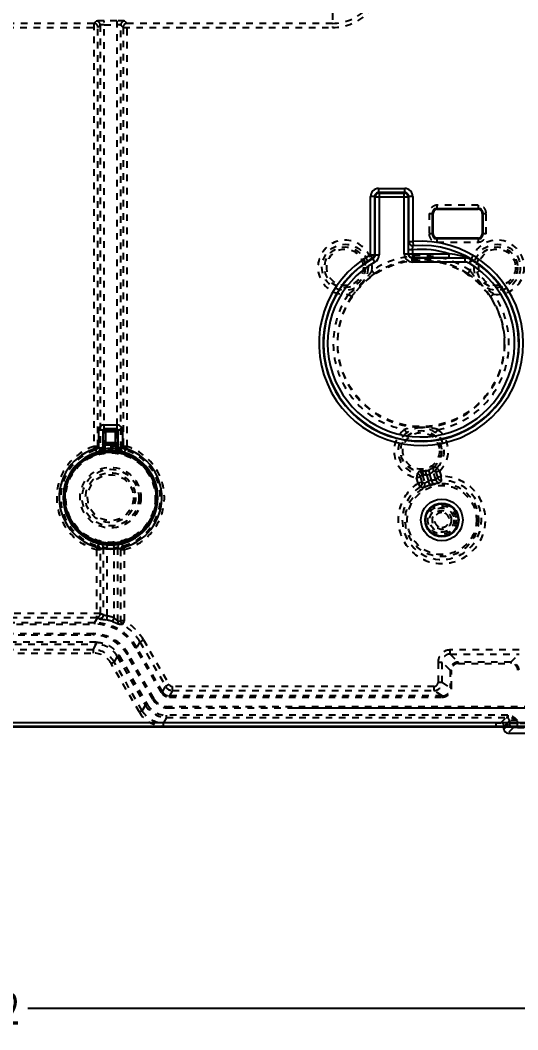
# Model space of a CAD drawing. Header units: millimetres. Extents: x -1265 to 1982, y -12197 to 1934.
# Drawn here: x 39.8 to 162.3, y -196.7 to 52 of the extents above; entities that cross this region are included whole.
import ezdxf

# ---------------------------------------------------------------- set-up
doc = ezdxf.new("R2010")
doc.units = ezdxf.units.MM
doc.header["$LTSCALE"] = 16.335
doc.header["$PDMODE"] = 3
doc.header["$PDSIZE"] = 0.3125
doc.linetypes.add('HIDDEN', pattern=[0.2, 0.1, -0.1])
doc.layers.get('0').update_dxf_attribs({"linetype": 'CONTINUOUS'})
doc.layers.get('Defpoints').update_dxf_attribs({"linetype": 'CONTINUOUS'})
doc.layers.add('DEFAULT_2', color=8, linetype='HIDDEN')
doc.styles.get("Standard").update_dxf_attribs({"font": 'txt', "width": 0.8})
doc.dimstyles.new('11', dxfattribs={"dimtxt": 8, "dimasz": 8, "dimexe": 0, "dimexo": 0, "dimgap": 0, "dimtad": 0, "dimdsep": 46, "dimtxsty": 'Standard', "dimcen": 0, "dimclrd": 4, "dimclre": 4, "dimclrt": 6, "dimazin": 0, "dimtp": 0.01, "dimtm": 0.01, "dimtfac": 1, "dimtofl": 0, "dimtmove": 0, "dimatfit": 3, "dimfxl": 0, "dimtolj": 1, "dimarcsym": 0})

# ---------------------------------------------------------------- blocks, each defined once
blk = doc.blocks.new('*D91')
at = {"color": 4, "lineweight": -2}
for p, q in [((177.51, 267.5), (321.14, 267.5)), ((321.14, 259.5), (321.14, 178.35)), ((321.14, -109.45), (321.14, 146.35)), ((107.13, -117.45), (321.14, -117.45))]:
    blk.add_line(p, q, dxfattribs=at)
at = {"color": 4}
for points in [[(319.8, 259.5), (322.47, 259.5), (321.14, 267.5)], [(319.8, -109.45), (322.47, -109.45), (321.14, -117.45)]]:
    blk.add_solid(points, dxfattribs=at)
at = {"layer": 'Defpoints', "color": 0}
for p in [(177.51, 267.5), (321.14, 267.5), (107.13, -117.45)]:
    blk.add_point(p, dxfattribs=at)
at = {"color": 6, "insert": (321.14, 162.35), "char_height": 8, "attachment_point": 5, "rotation": 90}
blk.add_mtext('\\A1;384.95', dxfattribs=at)
blk = doc.blocks.new('*D376')
at = {"color": 4, "lineweight": -2}
for p, q in [((302.18, 15.45), (302.18, -191.49)), ((-119.82, -87.6), (-119.82, -191.49)), ((-111.82, -191.49), (24.61, -191.49)), ((294.18, -191.49), (41.68, -191.49))]:
    blk.add_line(p, q, dxfattribs=at)
at = {"color": 4}
for points in [[(-111.82, -190.15), (-111.82, -192.82), (-119.82, -191.49)], [(294.18, -190.15), (294.18, -192.82), (302.18, -191.49)]]:
    blk.add_solid(points, dxfattribs=at)
at = {"layer": 'Defpoints', "color": 0}
for p in [(302.18, 15.45), (-119.82, -87.6), (-119.82, -191.49)]:
    blk.add_point(p, dxfattribs=at)
at = {"color": 6, "insert": (33.14, -191.49), "char_height": 8, "attachment_point": 5}
blk.add_mtext('\\A1;422', dxfattribs=at)

msp = doc.modelspace()

# ---------------------------------------------------------------- linework, layer by layer
at = {"color": 7, "linetype": 'Continuous'}
for p, q in [((128.068, 10.528), (134.486, 10.528)), ((128.068, 10.528), (128.068, 9.529)), ((134.486, 9.529), (134.486, 10.528)), ((127.069, 8.529), (126.069, 8.529)), ((126.069, -5.773), (126.069, 8.529)), ((127.069, 8.529), (127.183, 8.415)), ((127.069, 8.529), (127.069, -5.773)), ((135.371, 8.415), (127.183, 8.415)), ((127.183, -5.839), (127.183, 8.415)), ((134.486, 9.529), (128.068, 9.529)), ((128.068, 9.529), (128.182, 9.414)), ((128.182, 9.414), (134.372, 9.414)), ((128.182, 9.414), (128.182, -5.839)), ((134.486, 9.529), (134.372, 9.414)), ((134.372, -5.586), (134.372, 9.414)), ((135.486, 8.529), (135.371, 8.415)), ((135.371, 8.415), (135.371, -5.586)), ((136.485, 8.529), (135.486, 8.529)), ((135.486, -2.555), (135.486, 8.529)), ((136.485, 8.529), (136.485, -2.555)), ((142.317, 5.58), (152.737, 5.58)), ((142.49, 5.406), (142.317, 5.58)), ((142.49, 5.406), (152.564, 5.406)), ((152.737, 5.58), (152.564, 5.406)), ((141.318, 4.58), (141.491, 4.407)), ((141.318, -0.84), (141.318, 4.58)), ((141.491, -0.666), (141.491, 4.407)), ((153.563, 4.407), (153.737, 4.58)), ((153.563, 4.407), (153.563, -0.666)), ((153.737, 4.58), (153.737, -0.84)), ((141.491, -0.666), (141.318, -0.84)), ((142.317, -1.839), (142.49, -1.666)), ((152.737, -1.839), (142.317, -1.839)), ((152.564, -1.666), (142.49, -1.666)), ((152.564, -1.666), (152.737, -1.839)), ((153.737, -0.84), (153.563, -0.666)), ((136.408, -4.577), (135.409, -4.577)), ((135.409, -5.549), (135.409, -4.577)), ((135.486, -2.555), (135.476, -2.565)), ((135.486, -2.555), (136.485, -2.555)), ((136.408, -4.577), (136.408, -6.548)), ((136.485, -2.555), (136.566, -3.551)), ((136.566, -3.551), (136.557, -3.561)), ((126.069, -5.773), (127.069, -5.773)), ((126.564, -6.641), (126.069, -5.773)), ((126.676, -6.709), (126.564, -6.641)), ((127.169, -7.579), (126.676, -6.709)), ((127.183, -5.839), (127.069, -5.773)), ((127.183, -5.839), (128.182, -5.839)), ((134.372, -5.586), (135.371, -5.586)), ((135.409, -5.549), (135.371, -5.586)), ((135.409, -5.549), (145.479, -5.549)), ((136.408, -6.548), (136.371, -6.586)), ((136.371, -6.586), (149.357, -6.586)), ((136.371, -6.586), (136.371, -7.585)), ((145.479, -6.548), (136.408, -6.548)), ((145.479, -6.548), (145.479, -5.549)), ((149.357, -7.585), (149.357, -6.586)), ((150.899, -7.013), (150.385, -7.87)), ((150.899, -7.013), (150.925, -6.906)), ((149.357, -7.585), (136.371, -7.585)), ((60.115, -49.017), (59.115, -49.017)), ((59.115, -53.312), (59.115, -49.017)), ((60.115, -49.017), (60.311, -49.213)), ((60.115, -49.017), (60.115, -53.714)), ((60.311, -52.246), (60.311, -49.213)), ((60.415, -47.717), (63.64, -47.717)), ((60.415, -47.717), (60.415, -48.717)), ((63.64, -48.717), (60.415, -48.717)), ((60.611, -48.913), (60.415, -48.717)), ((60.611, -48.913), (63.444, -48.913)), ((60.811, -49.413), (60.611, -48.913)), ((63.244, -49.413), (60.811, -49.413)), ((60.811, -49.413), (60.811, -52.046)), ((63.244, -49.413), (63.744, -49.213)), ((63.244, -52.046), (63.244, -49.413)), ((63.64, -48.717), (63.444, -48.913)), ((63.64, -48.717), (63.64, -47.717)), ((63.744, -49.213), (63.94, -49.017)), ((63.744, -49.213), (63.744, -52.246)), ((63.936, -53.721), (63.94, -49.017)), ((64.94, -49.017), (63.94, -49.017)), ((64.94, -49.017), (64.94, -53.312)), ((60.811, -52.046), (60.311, -52.246)), ((60.811, -52.046), (63.244, -52.046)), ((63.244, -52.046), (63.444, -52.546)), ((59.718, -54.211), (59.714, -54.203)), ((60.119, -53.721), (60.115, -53.714)), ((60.311, -52.246), (60.119, -52.438)), ((60.426, -52.73), (60.611, -52.546)), ((63.444, -52.546), (60.611, -52.546)), ((63.436, -52.73), (60.619, -52.73)), ((60.619, -52.73), (60.619, -53.596)), ((60.619, -53.596), (60.677, -54.093)), ((63.378, -54.093), (63.436, -53.596)), ((63.436, -53.596), (63.436, -52.73)), ((63.444, -52.546), (63.628, -52.73)), ((63.936, -52.438), (63.744, -52.246)), ((63.94, -53.714), (63.936, -53.721)), ((64.34, -54.203), (64.337, -54.211)), ((-112.193, -120.998), (255.352, -120.998)), ((-112.325, -122.13), (255.407, -122.13)), ((255.38, -121.998), (-112.194, -121.998)), ((158.927, -122.63), (158.927, -122.13)), ((159.927, -123.63), (215.927, -123.63))]:
    msp.add_line(p, q, dxfattribs=at)
for centre, radius in [((62.027, -65.63), 11.51), ((62.027, -65.63), 11.21), ((143.642, -71.13), 5.14), ((143.642, -71.13), 4.141), ((143.642, -71.13), 4)]:
    msp.add_circle(centre, radius, dxfattribs=at)
for centre, radius, start, end in [((128.068, 8.53), 1.998, 89.98462, 180.01538), ((134.486, 8.53), 1.998, 359.98463, 90.01537), ((128.066, 8.531), 0.997, 89.88699, 180.11301), ((128.184, 8.414), 1.001, 90.06646, 179.93354), ((134.371, 8.414), 1.001, 0.06677, 89.93323), ((134.488, 8.531), 0.997, 359.88699, 90.11301), ((142.317, 4.581), 0.999, 89.97171, 180.02828), ((152.565, 4.437), 0.97, 82.84038, 90.04278), ((152.738, 4.581), 0.999, 359.97172, 90.02828), ((142.461, 4.408), 0.97, 172.84043, 180.04278), ((138.527, -27.63), 25.158, 119.68198, 94.65626), ((142.317, -0.84), 0.999, 179.97171, 270.02828), ((142.49, -0.696), 0.97, 262.84043, 270.04278), ((152.738, -0.84), 0.999, 269.97172, 0.02828), ((152.593, -0.667), 0.97, 352.84038, 0.04278), ((138.527, -27.63), 24.149, 119.68198, 94.67954), ((136.475, -2.563), 0.999, 180.10194, 274.56428), ((138.527, -27.63), 23.15, 72.52314, 95.25212), ((138.527, -27.63), 24.044, 119.5303, 59.03204), ((126.068, -5.772), 1, 299.71736, 359.68605), ((126.184, -5.84), 1.998, 299.51982, 0.01095), ((136.37, -5.587), 1.998, 179.98149, 270.01852), ((136.369, -5.588), 0.997, 179.88699, 270.11301), ((136.409, -5.548), 1.001, 180.06646, 269.93354), ((147.915, -11.83), 5.756, 74.6066, 78.63397), ((149.356, -9.585), 2.999, 59.03733, 89.99485), ((149.445, -9.626), 3.102, 83.02605, 91.32901), ((147.869, -12.003), 5.935, 73.28283, 74.62571), ((138.527, -27.63), 23.045, 119.5303, 59.03203), ((149.357, -9.584), 1.999, 59.03166, 90.0004), ((60.415, -49.017), 1.3, 89.99609, 180.00391), ((60.611, -49.213), 0.3, 90.02116, 179.97893), ((63.444, -49.213), 0.3, 0.02116, 89.97893), ((63.64, -49.017), 1.3, 359.9961, 90.00391), ((62.027, -65.63), 12.658, 103.30213, 76.69787), ((62.027, -65.63), 11.658, 101.43936, 78.56053), ((33.219, -71.351), 31.559, 32.91155, 34.86164), ((59.618, -53.721), 0.5, 281.44814, 359.94774), ((60.611, -52.246), 0.3, 180.02116, 269.97893), ((62.027, -65.63), 12.116, 83.32323, 96.67677), ((62.027, -65.63), 11.616, 83.32323, 96.67677), ((63.444, -52.246), 0.3, 270.02116, 359.97893), ((64.436, -53.721), 0.5, 180.04652, 258.55188)]:
    msp.add_arc(centre, radius, start, end, dxfattribs=at)
for centre, major_axis, ratio, start_param, end_param in [((60.619, -52.738), (0.5, 0), 0.0174551, 1.5707963, 1.9650593), ((63.436, -52.738), (0.5, 0), 0.0174551, 1.1765334, 1.5707963), ((159.927, -122.63), (0.707, 0.707), 0.9996955, -3.9268491, -2.3563362)]:
    msp.add_ellipse(centre, major_axis=major_axis, ratio=ratio, start_param=start_param, end_param=end_param, dxfattribs=at)
for points, knots in [([(142.49, 5.406), (142.318, 5.407), (141.967, 5.313), (141.711, 5.056), (141.625, 4.907)], [0, 0, 0, 0, 0.5008666, 1, 1, 1, 1]), ([(153.563, 4.407), (153.564, 4.58), (153.47, 4.93), (153.213, 5.187), (153.064, 5.272)], [0, 0, 0, 0, 0.5008666, 1, 1, 1, 1]), ([(141.491, -0.666), (141.491, -0.839), (141.584, -1.19), (141.841, -1.446), (141.99, -1.531)], [0, 0, 0, 0, 0.5008666, 1, 1, 1, 1]), ([(152.564, -1.666), (152.737, -1.666), (153.087, -1.573), (153.343, -1.316), (153.429, -1.167)], [0, 0, 0, 0, 0.5008666, 1, 1, 1, 1]), ([(135.653, -3.131), (135.734, -3.248), (135.944, -3.446), (136.216, -3.539), (136.351, -3.556)], [0, 0, 0, 0, 0.5104545, 1, 1, 1, 1]), ([(136.408, -4.577), (136.42, -4.451), (136.438, -4.267), (136.465, -4.033), (136.485, -3.882), (136.505, -3.758), (136.522, -3.661), (136.539, -3.601), (136.548, -3.566), (136.557, -3.561)], [0, 0, 0, 0, 0.3697484, 0.5383582, 0.6875588, 0.8115119, 0.9066648, 0.9701629, 1, 1, 1, 1]), ([(127.183, -5.839), (127.183, -6.013), (127.084, -6.364), (126.827, -6.624), (126.676, -6.709)], [0, 0, 0, 0, 0.4999998, 1, 1, 1, 1]), ([(149.049, -6.187), (148.77, -6.131), (147.584, -5.896), (146.393, -5.686), (145.479, -5.549)], [0, 0, 0, 0, 0.2358343, 1, 1, 1, 1]), ([(149.373, -6.526), (149.306, -6.521), (149.161, -6.417), (149.084, -6.274), (149.049, -6.187)], [0, 0, 0, 0, 0.415963, 1, 1, 1, 1]), ([(149.576, -6.319), (149.695, -6.354), (150.16, -6.51), (150.607, -6.721), (150.925, -6.906)], [0, 0, 0, 0, 0.2512456, 1, 1, 1, 1]), ([(149.822, -6.548), (149.802, -6.543), (149.715, -6.512), (149.649, -6.439), (149.61, -6.379)], [0, 0, 0, 0, 0.2236514, 1, 1, 1, 1]), ([(149.822, -6.548), (149.92, -6.56), (150.303, -6.625), (150.673, -6.765), (150.925, -6.906)], [0, 0, 0, 0, 0.2557438, 1, 1, 1, 1]), ([(60.115, -49.017), (60.115, -48.941), (60.185, -48.787), (60.339, -48.717), (60.415, -48.717)], [0, 0, 0, 0, 0.5000018, 1, 1, 1, 1]), ([(60.811, -49.413), (60.697, -49.364), (60.544, -49.306), (60.377, -49.241), (60.325, -49.218), (60.311, -49.213)], [0, 0, 0, 0, 0.6880124, 0.9134133, 1, 1, 1, 1]), ([(63.244, -49.413), (63.293, -49.3), (63.351, -49.146), (63.416, -48.979), (63.439, -48.928), (63.444, -48.913)], [0, 0, 0, 0, 0.6880124, 0.9134133, 1, 1, 1, 1]), ([(63.64, -48.717), (63.716, -48.717), (63.87, -48.787), (63.94, -48.941), (63.94, -49.017)], [0, 0, 0, 0, 0.5000018, 1, 1, 1, 1]), ([(60.811, -52.046), (60.762, -52.16), (60.703, -52.313), (60.638, -52.48), (60.615, -52.531), (60.611, -52.546)], [0, 0, 0, 0, 0.6880124, 0.9134133, 1, 1, 1, 1]), ([(63.244, -52.046), (63.357, -52.095), (63.511, -52.153), (63.678, -52.219), (63.729, -52.242), (63.744, -52.246)], [0, 0, 0, 0, 0.6880124, 0.9134133, 1, 1, 1, 1]), ([(60.115, -53.715), (60.107, -53.71), (60.077, -53.7), (60.017, -53.673), (59.92, -53.635), (59.739, -53.56), (59.467, -53.451), (59.237, -53.36), (59.115, -53.312)], [0, 0, 0, 0, 0.0248345, 0.0871942, 0.1851476, 0.3129665, 0.6333738, 1, 1, 1, 1]), ([(60.677, -54.093), (60.554, -54.107), (60.376, -54.13), (60.15, -54.161), (60.008, -54.181), (59.891, -54.197), (59.805, -54.208), (59.75, -54.214), (59.727, -54.213), (59.718, -54.213), (59.717, -54.211)], [0, 0, 0, 0, 0.383562, 0.5564977, 0.7066097, 0.8293986, 0.9207275, 0.9779803, 0.9933494, 1, 1, 1, 1]), ([(60.426, -52.73), (60.342, -52.731), (60.181, -52.662), (60.12, -52.506), (60.119, -52.438)], [0, 0, 0, 0, 0.5553371, 1, 1, 1, 1]), ([(60.619, -53.596), (60.555, -53.611), (60.438, -53.641), (60.3, -53.68), (60.212, -53.705), (60.163, -53.717), (60.139, -53.722), (60.12, -53.725), (60.119, -53.721)], [0, 0, 0, 0, 0.3794034, 0.7031928, 0.8270918, 0.9196275, 0.9777447, 1, 1, 1, 1]), ([(64.337, -54.211), (64.336, -54.213), (64.327, -54.213), (64.304, -54.214), (64.249, -54.208), (64.164, -54.197), (64.047, -54.181), (63.904, -54.161), (63.679, -54.13), (63.501, -54.107), (63.378, -54.093)], [0, 0, 0, 0, 0.0066464, 0.0220047, 0.0792356, 0.1705741, 0.2933945, 0.4435279, 0.6164573, 1, 1, 1, 1]), ([(63.936, -53.721), (63.935, -53.725), (63.915, -53.722), (63.891, -53.717), (63.842, -53.705), (63.754, -53.68), (63.616, -53.641), (63.499, -53.611), (63.436, -53.596)], [0, 0, 0, 0, 0.0222553, 0.0803725, 0.1729082, 0.2968072, 0.6205966, 1, 1, 1, 1]), ([(63.936, -52.438), (63.934, -52.506), (63.874, -52.662), (63.713, -52.731), (63.628, -52.73)], [0, 0, 0, 0, 0.4447512, 1, 1, 1, 1]), ([(63.94, -53.715), (63.947, -53.71), (63.977, -53.7), (64.038, -53.673), (64.134, -53.635), (64.316, -53.56), (64.588, -53.451), (64.817, -53.36), (64.94, -53.312)], [0, 0, 0, 0, 0.0248335, 0.0871927, 0.1851468, 0.3129665, 0.6333752, 1, 1, 1, 1]), ([(64.341, -54.203), (64.359, -54.175), (64.553, -53.874), (64.754, -53.578), (64.94, -53.312)], [0, 0, 0, 0, 0.094367, 1, 1, 1, 1])]:
    msp.add_open_spline(points, degree=3, knots=knots, dxfattribs=at)
for points in [[(153.064, 5.272), (152.949, 5.338), (152.818, 5.382), (152.686, 5.399)], [(141.625, 4.907), (141.559, 4.792), (141.515, 4.661), (141.499, 4.529)], [(141.99, -1.531), (142.106, -1.598), (142.237, -1.642), (142.369, -1.658)], [(153.429, -1.167), (153.495, -1.051), (153.539, -0.92), (153.556, -0.788)], [(149.61, -6.379), (149.598, -6.36), (149.587, -6.34), (149.576, -6.319)]]:
    msp.add_open_spline(points, degree=3, dxfattribs=at)
at = {"layer": 'DEFAULT_2', "color": 8, "linetype": 'HIDDEN'}
for p, q in [((116.677, 53.686), (116.677, 50.208)), ((57.933, 51.207), (26.741, 51.207)), ((26.741, 50.208), (58.932, 50.208)), ((57.933, 51.207), (58.494, 51.768)), ((57.933, 51.207), (57.933, -53.016)), ((59.493, 50.769), (58.932, 50.208)), ((58.932, -53.016), (58.932, 50.208)), ((59.493, 50.769), (59.493, -53.43)), ((63.562, 51.836), (60.492, 51.836)), ((60.493, -53.09), (60.493, 51.836)), ((60.493, 50.836), (63.561, 50.836)), ((63.561, 51.836), (63.561, -53.09)), ((64.561, -53.43), (64.561, 50.769)), ((65.122, 50.208), (64.561, 50.769)), ((65.122, 50.208), (65.122, -53.016)), ((65.122, 50.208), (116.677, 50.208)), ((65.56, 51.768), (66.121, 51.207)), ((66.121, -53.016), (66.121, 51.207)), ((116.677, 51.207), (66.121, 51.207)), ((142.49, 5.406), (142.49, 6.406)), ((152.564, 6.406), (142.491, 6.406)), ((152.564, 6.406), (152.564, 5.406)), ((140.492, 4.407), (141.491, 4.407)), ((140.492, 4.407), (140.492, -0.666)), ((153.563, 4.407), (154.563, 4.407)), ((154.563, -0.666), (154.563, 4.407)), ((141.491, -0.666), (140.492, -0.666)), ((142.49, -2.665), (142.49, -1.666)), ((152.564, -1.666), (152.564, -2.665)), ((154.563, -0.666), (153.563, -0.666)), ((142.491, -2.665), (152.564, -2.665)), ((149.06, -6.53), (149.373, -6.526)), ((149.357, -6.586), (149.373, -6.526)), ((126.98, -10.529), (126.421, -9.701)), ((150.633, -9.701), (150.074, -10.529)), ((120.598, -15.524), (121.427, -16.083)), ((155.628, -16.083), (156.456, -15.524)), ((134.41, -48.868), (135.026, -49.655)), ((138.527, -48.403), (138.527, -48.334)), ((142.029, -49.655), (142.645, -48.868)), ((58.932, -53.016), (57.933, -53.016)), ((57.933, -53.016), (58.241, -53.966)), ((58.932, -53.016), (59.493, -53.43)), ((60.614, -54.082), (60.493, -53.09)), ((63.561, -53.09), (63.44, -54.082)), ((64.561, -53.43), (65.122, -53.016)), ((66.121, -53.016), (65.122, -53.016)), ((65.813, -53.966), (65.282, -54.39)), ((65.813, -53.966), (66.121, -53.016)), ((139.867, -60.051), (139.646, -59.076)), ((140.323, -58.872), (140.677, -59.807)), ((142.135, -59.297), (141.514, -59.12)), ((142.149, -61.231), (141.514, -59.12)), ((142.135, -59.297), (143.092, -59.009)), ((142.135, -59.297), (142.55, -60.674)), ((143.092, -59.009), (142.409, -58.279)), ((143.092, -59.009), (143.506, -60.386)), ((137.579, -59.732), (137.412, -60.718)), ((137.412, -60.718), (138.369, -60.43)), ((137.827, -62.095), (137.412, -60.718)), ((138.784, -61.807), (137.827, -62.095)), ((138.368, -62.935), (137.827, -62.095)), ((138.79, -59.94), (138.369, -60.43)), ((138.784, -61.807), (138.369, -60.43)), ((138.784, -61.807), (139.425, -62.051)), ((138.79, -59.94), (139.425, -62.051)), ((139.867, -60.051), (140.32, -61.557)), ((140.647, -62.501), (140.32, -61.557)), ((141.13, -61.313), (140.677, -59.807)), ((141.13, -61.313), (141.378, -62.281)), ((142.149, -61.231), (142.55, -60.674)), ((143.507, -60.386), (142.55, -60.674)), ((143.506, -60.386), (143.626, -60.386)), ((143.519, -61.385), (143.507, -60.386)), ((58.823, -77.466), (58.561, -78.431)), ((58.561, -78.431), (59.561, -78.431)), ((58.561, -78.431), (58.561, -95.147)), ((60.237, -77.902), (59.561, -78.431)), ((59.561, -94.147), (59.561, -78.431)), ((60.237, -77.902), (60.237, -94.498)), ((61.237, -78.123), (61.3, -77.125)), ((61.237, -94.78), (61.237, -78.123)), ((62.755, -77.125), (62.818, -78.123)), ((62.818, -78.123), (62.818, -95.207)), ((64.493, -78.431), (63.817, -77.902)), ((63.817, -96.034), (63.817, -77.902)), ((64.493, -78.431), (65.493, -78.431)), ((64.493, -78.431), (64.493, -95.967)), ((65.493, -78.431), (65.232, -77.466)), ((65.493, -95.967), (65.493, -78.431)), ((59.561, -94.147), (21.097, -94.147)), ((59.561, -94.147), (59.792, -94.262)), ((59.792, -94.262), (60.237, -94.498)), ((58.088, -96.483), (19.267, -96.483)), ((19.267, -96.783), (58.088, -96.783)), ((21.097, -95.147), (58.561, -95.147)), ((58.088, -96.483), (58.792, -95.262)), ((58.088, -96.483), (58.088, -96.783)), ((58.792, -95.262), (58.561, -95.147)), ((61.237, -94.78), (61.037, -95.76)), ((62.818, -95.207), (62.497, -96.154)), ((63.817, -96.034), (64.493, -95.967)), ((65.493, -95.967), (64.493, -95.967)), ((64.983, -96.827), (65.493, -95.967)), ((57.705, -99.146), (19.65, -99.146)), ((19.65, -99.445), (57.705, -99.445)), ((57.705, -99.146), (57.714, -99.13)), ((57.705, -99.146), (57.705, -99.445)), ((58.505, -101.259), (18.85, -101.259)), ((18.85, -101.759), (58.505, -101.759)), ((57.722, -103.116), (58.505, -101.759)), ((58.505, -101.259), (58.505, -101.759)), ((69.25, -101.146), (68.478, -102.482)), ((69.25, -101.146), (70.116, -100.646)), ((69.25, -101.146), (75.601, -112.147)), ((70.116, -100.646), (76.467, -111.647)), ((57.722, -103.116), (19.633, -103.116)), ((19.633, -103.916), (57.721, -103.916)), ((57.722, -103.116), (57.722, -103.916)), ((66.104, -104.295), (66.364, -104.145)), ((72.455, -115.296), (66.104, -104.295)), ((66.364, -104.145), (66.373, -104.129)), ((72.715, -115.146), (66.364, -104.145)), ((68.219, -102.632), (68.478, -102.482)), ((74.57, -113.633), (68.219, -102.632)), ((74.83, -113.483), (68.478, -102.482)), ((162.652, -103.156), (145.702, -103.156)), ((145.702, -104.155), (145.702, -103.156)), ((145.702, -104.155), (162.652, -104.155)), ((145.702, -104.155), (147.706, -106.159)), ((160.648, -106.159), (162.652, -104.155)), ((62.224, -106.515), (62.917, -106.116)), ((69.153, -118.516), (62.224, -106.515)), ((63.7, -104.759), (62.917, -106.116)), ((69.846, -118.116), (62.917, -106.116)), ((63.7, -104.759), (64.133, -104.509)), ((63.7, -104.759), (70.629, -116.76)), ((64.133, -104.509), (71.062, -116.51)), ((142.703, -106.155), (143.703, -106.155)), ((142.703, -106.155), (142.703, -111.147)), ((145.707, -108.159), (143.703, -106.155)), ((143.703, -111.147), (143.703, -106.155)), ((160.648, -106.159), (147.706, -106.159)), ((147.706, -106.459), (147.706, -106.159)), ((147.706, -106.459), (160.648, -106.459)), ((160.648, -106.159), (160.648, -106.459)), ((145.707, -108.159), (146.007, -108.159)), ((145.707, -108.159), (145.707, -112.483)), ((146.007, -112.483), (146.007, -108.159)), ((76.467, -111.647), (75.601, -112.147)), ((143.703, -111.147), (142.703, -111.147)), ((143.703, -111.147), (145.707, -112.483)), ((74.83, -113.483), (74.57, -113.633)), ((74.83, -113.483), (75.601, -112.147)), ((77.333, -113.147), (76.562, -114.483)), ((141.703, -112.147), (77.333, -112.147)), ((77.333, -113.147), (77.333, -112.147)), ((77.333, -113.147), (141.703, -113.147)), ((141.703, -112.147), (141.703, -113.147)), ((143.707, -114.483), (141.703, -113.147)), ((146.007, -112.483), (145.707, -112.483)), ((69.846, -118.116), (70.629, -116.76)), ((71.062, -116.51), (70.629, -116.76)), ((72.715, -115.146), (72.455, -115.296)), ((72.724, -115.13), (72.715, -115.146)), ((143.707, -114.483), (76.562, -114.483)), ((76.562, -114.783), (76.562, -114.483)), ((76.562, -114.783), (143.707, -114.783)), ((143.707, -114.483), (143.707, -114.783)), ((69.846, -118.116), (69.153, -118.516)), ((159.922, -119.259), (75.824, -119.259)), ((75.824, -119.759), (75.824, -119.259)), ((76.179, -117.445), (76.179, -117.146)), ((76.179, -117.445), (253.756, -117.445)), ((253.753, -117.146), (76.183, -117.146)), ((159.922, -119.259), (159.922, -119.759)), ((75.824, -119.759), (75.041, -121.116)), ((156.962, -121.116), (75.041, -121.116)), ((75.041, -121.916), (75.041, -121.116)), ((75.824, -119.759), (159.922, -119.759)), ((156.962, -121.116), (156.962, -122.13)), ((158.162, -121.095), (159.472, -119.785)), ((158.927, -122.63), (160.272, -121.285)), ((160.272, -120.585), (158.961, -121.895)), ((160.272, -120.585), (160.272, -121.285)), ((162.272, -122.268), (162.272, -120.537)), ((213.583, -121.268), (162.272, -121.268)), ((75.041, -121.916), (156.962, -121.916)), ((158.927, -122.13), (158.961, -122.078)), ((158.961, -122.078), (158.961, -121.895)), ((161.272, -122.285), (159.927, -123.63)), ((162.272, -122.268), (213.583, -122.268))]:
    msp.add_line(p, q, dxfattribs=at)
for centre, radius in [((119.789, -8.891), 5.682), ((119.789, -8.891), 5.017), ((119.789, -8.891), 4.517), ((157.265, -8.891), 5.682), ((157.265, -8.891), 5.017), ((157.265, -8.891), 4.517), ((138.527, -27.63), 20.5), ((138.527, -54.13), 5.017), ((138.527, -54.13), 4.517), ((62.027, -65.63), 11.017), ((62.027, -65.63), 7.483), ((62.027, -65.63), 6.983), ((62.027, -65.63), 6.151), ((62.027, -65.63), 5.651), ((143.642, -71.13), 9.017), ((143.642, -71.13), 8.517), ((143.642, -71.13), 3.483), ((143.642, -71.13), 2.983), ((143.642, -71.13), 2.325)]:
    msp.add_circle(centre, radius, dxfattribs=at)
for centre, radius, start, end in [((116.677, 62.72), 12.513, 270, 360), ((116.677, 62.72), 11.513, 270, 360), ((57.932, 50.207), 1.001, 0.06646, 89.93354), ((58.493, 50.767), 1.001, 0.08419, 89.91582), ((65.562, 50.767), 1.001, 90.08418, 179.91581), ((66.123, 50.207), 1.001, 90.06677, 179.93323), ((142.49, 4.407), 1.998, 89.98462, 180.01538), ((152.564, 4.407), 1.998, 359.98462, 90.01538), ((119.789, -8.891), 6.682, 353.04187, 276.95813), ((142.49, -0.667), 1.998, 179.98462, 270.01538), ((157.265, -8.891), 6.682, 263.04187, 186.95813), ((152.564, -0.667), 1.998, 269.98462, 0.01538), ((138.527, -27.63), 21.633, 55.97194, 124.02806), ((138.527, -27.63), 20.634, 55.97194, 124.02806), ((146.853, 156.061), 162.606, 270.49663, 270.77778), ((138.527, -27.63), 21.633, 145.97194, 259.02806), ((138.527, -27.63), 20.634, 145.97194, 34.02806), ((138.527, -27.63), 21.633, 280.97194, 34.02806), ((138.527, -54.13), 6.682, 128.04187, 260.39489), ((138.527, -54.13), 5.682, 128.04187, 260.39489), ((138.527, -54.13), 5.682, 313.09593, 51.95813), ((138.527, -54.13), 6.682, 313.09593, 51.95813), ((62.027, -65.63), 13.262, 107.98236, 254.85118), ((62.027, -65.63), 12.262, 107.98236, 254.85118), ((57.932, -53.014), 1.001, 288.01259, 359.90837), ((-78.485, -225.198), 219.123, 51.21558, 51.39316), ((58.493, -53.429), 1.001, 286.16934, 359.94084), ((62.027, -65.63), 12.633, 83.02423, 96.97577), ((62.027, -65.63), 11.634, 96.67677, 96.97577), ((62.027, -65.63), 11.634, 83.02423, 83.32323), ((65.562, -53.429), 1.001, 180.059, 253.78936), ((66.122, -53.014), 1.001, 180.09096, 251.98729), ((62.027, -65.63), 12.262, 285.14882, 72.01764), ((62.027, -65.63), 13.262, 285.14882, 72.01764), ((370.606, -231.185), 289.306, 143.53339, 143.65583), ((137.832, -60.229), 1.001, 16.79594, 83.45407), ((138.527, -54.13), 5.071, 282.74783, 290.74299), ((142.473, -58.833), 1.001, 130.03674, 196.69489), ((42.861, -329.366), 288.787, 69.83574, 69.9584), ((143.094, -59.01), 1.001, 133.10329, 196.63666), ((143.642, -71.13), 10.744, 122.76829, 90.08342), ((143.642, -71.13), 9.745, 122.76829, 90.72253), ((137.412, -60.72), 1.001, 16.85226, 80.3868), ((137.825, -62.094), 1.001, 302.79857, 16.64085), ((138.466, -62.338), 1.001, 300.49094, 16.68303), ((138.527, -54.13), 6.07, 282.74783, 290.74299), ((143.642, -71.13), 10.133, 104.35187, 109.13895), ((143.107, -60.942), 1.001, 196.80761, 272.94819), ((143.507, -60.384), 1.001, 196.84899, 270.69208), ((65.976, -229.211), 181.351, 66.26397, 66.47316), ((143.642, -71.13), 9.134, 104.35187, 109.13895), ((-95.735, 106.17), 240.021, 310.08541, 310.28473), ((59.236, -77.903), 1.001, 0.06348, 77.13193), ((64.818, -77.903), 1.001, 102.80944, 179.93632), ((133.353, 3.675), 105.945, 229.53473, 229.98594), ((58.56, -78.433), 1.001, 0.12082, 74.88243), ((62.027, -65.63), 12.518, 266.37944, 273.62056), ((65.494, -78.433), 1.001, 105.11715, 179.87737), ((58.561, -94.147), 1, 270.03746, 359.98873), ((58.088, -108.481), 11.998, 29.99951, 90.00049), ((58.088, -108.48), 11.698, 29.99908, 90.00092), ((47.365, -115.29), 23.058, 59.13778, 60.2929), ((58.641, -107.528), 12.01, 71.27634, 78.49306), ((58.651, -107.512), 12.991, 71.29335, 78.52063), ((64.817, -96.033), 1, 180.00323, 241.7055), ((67.917, -120.762), 24.114, 96.98975, 98.52306), ((65.494, -95.966), 1.001, 180.08551, 239.40014), ((58.812, -107.191), 12.062, 30.0781, 59.23106), ((58.859, -107.145), 12.998, 29.99876, 59.31115), ((57.705, -109.144), 9.998, 29.99957, 90.00043), ((57.705, -109.144), 9.698, 29.99908, 90.00092), ((58.505, -107.758), 5.999, 29.99825, 90.00175), ((57.722, -109.115), 5.199, 29.9991, 90.0009), ((57.721, -109.115), 5.999, 30.00077, 89.99923), ((145.702, -106.154), 2.999, 89.98948, 180.01052), ((145.701, -106.153), 1.998, 89.96413, 180.03587), ((147.706, -108.159), 1.999, 90.00036, 179.99964), ((147.706, -108.158), 1.699, 89.98821, 180.01179), ((160.648, -108.159), 1.999, 0.00039, 89.99961), ((160.648, -108.158), 1.699, 359.98821, 90.01179), ((141.703, -111.147), 2, 270.01308, 359.98692), ((141.703, -111.147), 1, 269.98912, 359.99997), ((76.561, -112.483), 2.299, 209.99211, 270.00789), ((76.562, -112.483), 2, 209.99747, 270.00253), ((77.333, -111.147), 2, 209.99806, 270.00194), ((143.707, -112.483), 2.299, 269.98341, 359.99734), ((143.708, -112.483), 1.999, 269.98194, 0.00388), ((75.824, -113.76), 5.999, 210.00019, 269.99981), ((75.824, -113.76), 5.499, 209.99905, 270.00095), ((76.178, -113.147), 4.299, 209.99461, 270.00539), ((76.179, -113.146), 3.999, 209.99835, 270.00165), ((75.041, -115.117), 6.799, 209.99914, 270.00086), ((75.041, -115.117), 5.999, 209.99767, 270.00233), ((158.161, -121.896), 0.8, 0.02106, 89.97894), ((159.472, -120.585), 0.8, 0.02106, 89.97894), ((161.272, -121.285), 1, 180.02106, 269.97894)]:
    msp.add_arc(centre, radius, start, end, dxfattribs=at)
for centre, major_axis, start_param, end_param in [((57.712, -109.131), (5.001, 8.662), -0.5235139, 0.5235139), ((76.189, -113.129), (-2, -3.465), -0.5235108, 0.5235108)]:
    msp.add_ellipse(centre, major_axis=major_axis, ratio=0.9997969, start_param=start_param, end_param=end_param, dxfattribs=at)
for points, knots in [([(60.492, 51.836), (60.243, 51.836), (59.879, 51.833), (59.416, 51.825), (59.12, 51.817), (58.874, 51.807), (58.705, 51.798), (58.602, 51.789), (58.549, 51.783), (58.516, 51.776), (58.498, 51.772), (58.494, 51.768)], [0, 0, 0, 0, 0.3743586, 0.544335, 0.6941914, 0.8185612, 0.9130572, 0.9478757, 0.9740322, 0.9913918, 1, 1, 1, 1]), ([(60.493, 50.836), (60.368, 50.836), (60.186, 50.834), (59.955, 50.826), (59.806, 50.818), (59.685, 50.808), (59.589, 50.798), (59.533, 50.785), (59.498, 50.777), (59.493, 50.769)], [0, 0, 0, 0, 0.3725879, 0.5419904, 0.6914119, 0.8149486, 0.9091607, 0.971377, 1, 1, 1, 1]), ([(64.561, 50.769), (64.557, 50.777), (64.522, 50.785), (64.465, 50.798), (64.37, 50.808), (64.248, 50.818), (64.1, 50.826), (63.868, 50.834), (63.686, 50.836), (63.561, 50.836)], [0, 0, 0, 0, 0.028623, 0.0908393, 0.1850514, 0.3085881, 0.4580096, 0.6274121, 1, 1, 1, 1]), ([(65.56, 51.768), (65.556, 51.772), (65.538, 51.776), (65.505, 51.783), (65.452, 51.789), (65.349, 51.798), (65.18, 51.807), (64.934, 51.817), (64.638, 51.825), (64.175, 51.833), (63.812, 51.836), (63.562, 51.836)], [0, 0, 0, 0, 0.0086084, 0.0259685, 0.0521254, 0.0869437, 0.1814387, 0.3058066, 0.4556599, 0.6256362, 1, 1, 1, 1]), ([(135.409, -4.577), (135.409, -4.327), (135.411, -3.962), (135.419, -3.497), (135.427, -3.199), (135.437, -2.951), (135.446, -2.78), (135.456, -2.676), (135.461, -2.622), (135.468, -2.588), (135.472, -2.57), (135.476, -2.565)], [0, 0, 0, 0, 0.3730386, 0.5426399, 0.6923937, 0.8169498, 0.9118827, 0.9469931, 0.9734622, 0.9911288, 1, 1, 1, 1]), ([(145.479, -6.548), (145.713, -6.548), (146.641, -6.547), (147.568, -6.545), (148.263, -6.539)], [0, 0, 0, 0, 0.2514915, 1, 1, 1, 1]), ([(126.421, -9.701), (126.006, -10.255), (125.239, -11.407), (123.898, -13.001), (122.305, -14.342), (121.152, -15.108), (120.598, -15.524)], [0, 0, 0, 0, 0.2503133, 0.4999911, 0.749686, 1, 1, 1, 1]), ([(156.456, -15.524), (155.902, -15.108), (154.75, -14.342), (153.156, -13.001), (151.815, -11.407), (151.049, -10.255), (150.633, -9.701)], [0, 0, 0, 0, 0.2503134, 0.4999938, 0.7496861, 1, 1, 1, 1]), ([(126.98, -10.529), (126.406, -10.917), (125.343, -11.699), (123.875, -12.978), (122.596, -14.445), (121.815, -15.508), (121.427, -16.083)], [0, 0, 0, 0, 0.2630524, 0.5, 0.7369476, 1, 1, 1, 1]), ([(155.628, -16.083), (155.24, -15.508), (154.458, -14.445), (153.179, -12.978), (151.711, -11.699), (150.649, -10.917), (150.074, -10.529)], [0, 0, 0, 0, 0.2630524, 0.5, 0.7369476, 1, 1, 1, 1]), ([(138.527, -48.334), (138.178, -48.314), (137.483, -48.357), (136.448, -48.448), (135.419, -48.582), (134.732, -48.732), (134.41, -48.868)], [0, 0, 0, 0, 0.2515739, 0.4994422, 0.748055, 1, 1, 1, 1]), ([(138.527, -48.403), (137.921, -48.403), (136.659, -48.634), (135.538, -49.254), (135.026, -49.655)], [0, 0, 0, 0, 0.4822606, 1, 1, 1, 1]), ([(142.645, -48.868), (142.322, -48.732), (141.635, -48.582), (140.606, -48.448), (139.571, -48.357), (138.876, -48.314), (138.527, -48.334)], [0, 0, 0, 0, 0.2519445, 0.5005588, 0.7484258, 1, 1, 1, 1]), ([(142.029, -49.655), (141.516, -49.254), (140.395, -48.634), (139.133, -48.403), (138.527, -48.403)], [0, 0, 0, 0, 0.5177394, 1, 1, 1, 1]), ([(62.027, -54.113), (60.557, -54.113), (57.585, -54.69), (53.804, -57.161), (51.222, -60.874), (50.227, -65.285), (50.962, -69.746), (53.323, -73.603), (56.953, -76.293), (59.886, -77.038), (61.354, -77.128)], [0, 0, 0, 0, 0.1250112, 0.2499971, 0.3749957, 0.4999942, 0.6249925, 0.7499906, 0.8749801, 1, 1, 1, 1]), ([(58.772, -54.39), (58.776, -54.393), (58.792, -54.393), (58.821, -54.391), (58.867, -54.384), (58.958, -54.368), (59.108, -54.337), (59.328, -54.292), (59.599, -54.239), (60.032, -54.162), (60.376, -54.111), (60.614, -54.082)], [0, 0, 0, 0, 0.0076373, 0.0236327, 0.0481778, 0.0812182, 0.1721056, 0.2937196, 0.4427605, 0.6145295, 1, 1, 1, 1]), ([(59.493, -53.43), (59.498, -53.437), (59.536, -53.421), (59.587, -53.406), (59.683, -53.365), (59.803, -53.317), (59.951, -53.26), (60.181, -53.177), (60.365, -53.121), (60.493, -53.09)], [0, 0, 0, 0, 0.023824, 0.0844034, 0.1791726, 0.3044491, 0.455922, 0.6270079, 1, 1, 1, 1]), ([(63.44, -54.082), (63.679, -54.111), (64.022, -54.162), (64.455, -54.239), (64.726, -54.292), (64.946, -54.337), (65.097, -54.368), (65.187, -54.384), (65.233, -54.391), (65.262, -54.393), (65.279, -54.393), (65.282, -54.39)], [0, 0, 0, 0, 0.3855293, 0.557266, 0.7062409, 0.8278417, 0.918735, 0.9517843, 0.9763458, 0.9923566, 1, 1, 1, 1]), ([(63.561, -53.09), (63.689, -53.121), (63.873, -53.177), (64.104, -53.26), (64.252, -53.317), (64.371, -53.365), (64.467, -53.406), (64.518, -53.421), (64.556, -53.437), (64.561, -53.43)], [0, 0, 0, 0, 0.3729921, 0.544078, 0.6955509, 0.8208274, 0.9155966, 0.976176, 1, 1, 1, 1]), ([(138.527, -59.218), (138.446, -59.221), (138.305, -59.224), (138.141, -59.223), (138.044, -59.224), (137.995, -59.225), (137.966, -59.229), (137.949, -59.231), (137.946, -59.235)], [0, 0, 0, 0, 0.4182775, 0.7279119, 0.8397439, 0.9222777, 0.9753897, 1, 1, 1, 1]), ([(139.646, -59.076), (139.544, -59.099), (139.174, -59.172), (138.798, -59.209), (138.527, -59.218)], [0, 0, 0, 0, 0.2793256, 1, 1, 1, 1]), ([(139.164, -60.026), (139.149, -59.922), (139.094, -59.719), (138.93, -59.396), (138.684, -59.225), (138.527, -59.218)], [0, 0, 0, 0, 0.2903171, 0.5681001, 1, 1, 1, 1]), ([(141.829, -58.067), (141.825, -58.065), (141.812, -58.071), (141.79, -58.082), (141.756, -58.103), (141.688, -58.146), (141.576, -58.221), (141.408, -58.33), (141.194, -58.46), (140.938, -58.601), (140.644, -58.743), (140.433, -58.831), (140.323, -58.872)], [0, 0, 0, 0, 0.0071658, 0.022205, 0.0454079, 0.0767658, 0.1636002, 0.2812678, 0.4279237, 0.6005145, 0.7946378, 1, 1, 1, 1]), ([(141.514, -59.12), (141.512, -59.119), (141.503, -59.125), (141.483, -59.145), (141.439, -59.196), (141.371, -59.274), (141.276, -59.374), (141.157, -59.486), (140.964, -59.646), (140.798, -59.751), (140.677, -59.807)], [0, 0, 0, 0, 0.0071027, 0.0238659, 0.0865965, 0.1843134, 0.3120226, 0.4644923, 0.6345651, 1, 1, 1, 1]), ([(139.164, -60.026), (139.113, -60.016), (139.023, -59.995), (138.919, -59.967), (138.855, -59.95), (138.822, -59.942), (138.804, -59.938), (138.791, -59.938), (138.79, -59.94)], [0, 0, 0, 0, 0.4071261, 0.7207096, 0.8369356, 0.9231571, 0.977405, 1, 1, 1, 1]), ([(139.867, -60.051), (139.805, -60.06), (139.57, -60.082), (139.333, -60.06), (139.164, -60.026)], [0, 0, 0, 0, 0.2666033, 1, 1, 1, 1]), ([(139.425, -62.051), (139.431, -62.056), (139.463, -62.034), (139.509, -62.009), (139.59, -61.952), (139.695, -61.884), (139.825, -61.803), (140.031, -61.685), (140.2, -61.604), (140.32, -61.557)], [0, 0, 0, 0, 0.024067, 0.08393, 0.1775755, 0.3018499, 0.4529132, 0.6242419, 1, 1, 1, 1]), ([(141.13, -61.313), (141.256, -61.286), (141.442, -61.261), (141.679, -61.245), (141.833, -61.241), (141.957, -61.24), (142.056, -61.243), (142.108, -61.238), (142.147, -61.239), (142.149, -61.231)], [0, 0, 0, 0, 0.3757583, 0.5470869, 0.6981502, 0.8224246, 0.91607, 0.975933, 1, 1, 1, 1]), ([(141.378, -62.281), (141.607, -62.222), (141.939, -62.148), (142.363, -62.073), (142.626, -62.032), (142.84, -62.001), (142.985, -61.98), (143.072, -61.966), (143.115, -61.957), (143.142, -61.95), (143.156, -61.945), (143.159, -61.941)], [0, 0, 0, 0, 0.3905165, 0.5628379, 0.7110972, 0.8311314, 0.9202952, 0.9526345, 0.9766701, 0.9923823, 1, 1, 1, 1]), ([(138.975, -63.2), (138.979, -63.202), (138.994, -63.198), (139.02, -63.19), (139.061, -63.172), (139.141, -63.137), (139.273, -63.074), (139.469, -62.982), (139.711, -62.871), (140.106, -62.7), (140.424, -62.578), (140.647, -62.501)], [0, 0, 0, 0, 0.007611, 0.0233053, 0.0473207, 0.0796464, 0.1687986, 0.2888511, 0.4372135, 0.609587, 1, 1, 1, 1]), ([(143.65, -69.302), (143.412, -69.302), (142.932, -69.397), (142.323, -69.8), (141.915, -70.406), (141.769, -71.122), (141.909, -71.839), (142.312, -72.449), (142.918, -72.857), (143.397, -72.957), (143.635, -72.957)], [0, 0, 0, 0, 0.1250063, 0.2500869, 0.3750314, 0.4999897, 0.6249662, 0.7498769, 0.8750047, 1, 1, 1, 1]), ([(143.635, -72.957), (143.872, -72.957), (144.352, -72.863), (144.961, -72.46), (145.369, -71.853), (145.515, -71.137), (145.375, -70.42), (144.972, -69.811), (144.367, -69.403), (143.887, -69.302), (143.65, -69.302)], [0, 0, 0, 0, 0.1250063, 0.2500869, 0.3750314, 0.4999897, 0.6249662, 0.7498769, 0.8750047, 1, 1, 1, 1]), ([(61.354, -77.128), (61.111, -77.113), (60.759, -77.085), (60.314, -77.032), (60.034, -76.994), (59.805, -76.962), (59.65, -76.94), (59.557, -76.929), (59.509, -76.924), (59.48, -76.924), (59.463, -76.924), (59.459, -76.928)], [0, 0, 0, 0, 0.3828505, 0.5552052, 0.7053762, 0.8274766, 0.9184498, 0.9515387, 0.9761609, 0.992256, 1, 1, 1, 1]), ([(64.595, -76.928), (64.591, -76.925), (64.575, -76.924), (64.547, -76.924), (64.501, -76.928), (64.411, -76.939), (64.262, -76.96), (64.042, -76.991), (63.771, -77.028), (63.337, -77.08), (62.993, -77.11), (62.755, -77.125)], [0, 0, 0, 0, 0.0077195, 0.0236695, 0.048057, 0.0808499, 0.1710966, 0.2921368, 0.4409651, 0.6129708, 1, 1, 1, 1]), ([(61.237, -78.123), (61.109, -78.107), (60.925, -78.073), (60.693, -78.017), (60.545, -77.978), (60.426, -77.944), (60.331, -77.915), (60.279, -77.905), (60.242, -77.895), (60.237, -77.902)], [0, 0, 0, 0, 0.3757383, 0.5470188, 0.6979805, 0.8221714, 0.9157682, 0.9756758, 1, 1, 1, 1]), ([(63.817, -77.902), (63.813, -77.895), (63.775, -77.905), (63.724, -77.915), (63.629, -77.944), (63.509, -77.978), (63.361, -78.017), (63.129, -78.073), (62.945, -78.107), (62.818, -78.123)], [0, 0, 0, 0, 0.024324, 0.0842312, 0.177828, 0.3020196, 0.4529827, 0.6242645, 1, 1, 1, 1]), ([(60.237, -94.498), (60.237, -94.627), (60.177, -94.894), (59.952, -95.243), (59.593, -95.454), (59.323, -95.502), (59.194, -95.497)], [0, 0, 0, 0, 0.2418955, 0.4996726, 0.7576486, 1, 1, 1, 1]), ([(60.237, -94.498), (60.243, -94.504), (60.276, -94.507), (60.333, -94.522), (60.427, -94.538), (60.549, -94.565), (60.698, -94.602), (60.932, -94.667), (61.114, -94.73), (61.237, -94.78)], [0, 0, 0, 0, 0.0255047, 0.084792, 0.1761541, 0.2976818, 0.4467638, 0.6177136, 1, 1, 1, 1]), ([(59.194, -95.497), (59.206, -95.504), (59.259, -95.505), (59.362, -95.522), (59.53, -95.535), (59.751, -95.559), (60.024, -95.591), (60.46, -95.652), (60.802, -95.712), (61.037, -95.76)], [0, 0, 0, 0, 0.0236789, 0.080911, 0.1710369, 0.2920116, 0.4410509, 0.613338, 1, 1, 1, 1]), ([(62.497, -96.154), (62.732, -96.234), (63.072, -96.359), (63.499, -96.536), (63.77, -96.655), (63.994, -96.758), (64.148, -96.831), (64.243, -96.874), (64.291, -96.896), (64.322, -96.907), (64.338, -96.915), (64.343, -96.914)], [0, 0, 0, 0, 0.373828, 0.5432959, 0.6930949, 0.8182294, 0.9137812, 0.948983, 0.9752663, 0.9923419, 1, 1, 1, 1]), ([(62.818, -95.207), (62.945, -95.293), (63.126, -95.429), (63.35, -95.614), (63.497, -95.742), (63.62, -95.854), (63.706, -95.935), (63.759, -95.984), (63.787, -96.011), (63.804, -96.024), (63.814, -96.034), (63.817, -96.034)], [0, 0, 0, 0, 0.3546573, 0.5217341, 0.6736486, 0.8040235, 0.9062831, 0.9447862, 0.9737596, 0.9923874, 1, 1, 1, 1]), ([(58.505, -101.259), (59.07, -101.262), (60.207, -101.408), (61.791, -102.066), (63.154, -103.109), (63.848, -104.02), (64.133, -104.509)], [0, 0, 0, 0, 0.2499999, 0.5, 0.7500001, 1, 1, 1, 1]), ([(76.467, -111.647), (76.553, -111.796), (76.812, -112.049), (77.161, -112.147), (77.333, -112.147)], [0, 0, 0, 0, 0.5000016, 1, 1, 1, 1]), ([(162.272, -120.537), (162.11, -120.376), (161.772, -120.069), (161.224, -119.657), (160.608, -119.344), (160.15, -119.265), (159.922, -119.259)], [0, 0, 0, 0, 0.2497688, 0.5001243, 0.7499015, 1, 1, 1, 1]), ([(156.962, -121.116), (157.113, -121.116), (157.333, -121.115), (157.614, -121.113), (157.792, -121.11), (157.939, -121.107), (158.04, -121.105), (158.1, -121.101), (158.131, -121.1), (158.149, -121.097), (158.16, -121.097), (158.162, -121.095)], [0, 0, 0, 0, 0.3783973, 0.5499874, 0.7007377, 0.8244643, 0.9175413, 0.9516559, 0.9769958, 0.9932041, 1, 1, 1, 1]), ([(159.472, -119.785), (159.474, -119.783), (159.487, -119.781), (159.51, -119.777), (159.548, -119.775), (159.623, -119.77), (159.749, -119.764), (159.859, -119.761), (159.922, -119.759)], [0, 0, 0, 0, 0.0238474, 0.0770062, 0.1597106, 0.2716942, 0.5814185, 1, 1, 1, 1]), ([(162.272, -120.537), (161.861, -120.36), (161.111, -120.03), (160.303, -119.758), (159.922, -119.759)], [0, 0, 0, 0, 0.5399297, 1, 1, 1, 1]), ([(162.272, -120.537), (162.143, -120.537), (161.891, -120.538), (161.524, -120.54), (161.185, -120.544), (160.888, -120.55), (160.643, -120.557), (160.475, -120.564), (160.374, -120.571), (160.322, -120.574), (160.292, -120.58), (160.275, -120.581), (160.272, -120.585)], [0, 0, 0, 0, 0.192709, 0.3782291, 0.5497423, 0.7004322, 0.8241241, 0.9172022, 0.9513372, 0.976718, 0.9930043, 1, 1, 1, 1]), ([(162.272, -121.268), (162.019, -121.268), (161.652, -121.269), (161.185, -121.271), (160.887, -121.273), (160.642, -121.275), (160.474, -121.277), (160.372, -121.28), (160.322, -121.281), (160.291, -121.284), (160.276, -121.283), (160.272, -121.285)], [0, 0, 0, 0, 0.3786657, 0.550209, 0.7009415, 0.8253216, 0.9188441, 0.9527643, 0.9777188, 0.9935201, 1, 1, 1, 1]), ([(156.962, -121.916), (157.214, -121.916), (157.581, -121.915), (158.048, -121.913), (158.346, -121.91), (158.592, -121.907), (158.76, -121.905), (158.861, -121.901), (158.911, -121.9), (158.942, -121.897), (158.958, -121.898), (158.961, -121.895)], [0, 0, 0, 0, 0.3786481, 0.5501833, 0.7009091, 0.8252844, 0.918806, 0.952728, 0.9776867, 0.9934965, 1, 1, 1, 1]), ([(158.961, -122.078), (158.959, -122.082), (158.941, -122.084), (158.912, -122.09), (158.861, -122.094), (158.76, -122.101), (158.592, -122.108), (158.346, -122.116), (158.049, -122.122), (157.71, -122.126), (157.343, -122.129), (157.09, -122.13), (156.962, -122.13)], [0, 0, 0, 0, 0.0068941, 0.0228476, 0.0478728, 0.0818181, 0.1753187, 0.2996138, 0.4502059, 0.6216019, 0.8075684, 1, 1, 1, 1]), ([(162.272, -122.268), (162.145, -122.268), (161.962, -122.268), (161.728, -122.271), (161.579, -122.272), (161.458, -122.276), (161.364, -122.275), (161.309, -122.285), (161.277, -122.28), (161.272, -122.285)], [0, 0, 0, 0, 0.378398, 0.5499925, 0.70075, 0.8244858, 0.9175732, 0.9770366, 1, 1, 1, 1])]:
    msp.add_open_spline(points, degree=3, knots=knots, dxfattribs=at)
msp.add_open_spline([(143.519, -61.385), (143.399, -61.57), (143.279, -61.756), (143.159, -61.941)], degree=3, dxfattribs=at)

# ---------------------------------------------------------------- dimensions: what is measured, and where the dimension line sits
dim = msp.add_linear_dim(base=(321.1378, 267.4999), p1=(107.1313, -117.4455), p2=(177.5085, 267.4999), angle=90, dimstyle='11')
dim.commit()
dim.dimension.update_dxf_attribs({"geometry": '*D91', "text_midpoint": (321.1378, 162.3454), "dimtype": 160})
dim = msp.add_linear_dim(base=(-119.823, -191.487), p1=(302.177, 15.447), p2=(-119.823, -87.596), dimstyle='11', override={"dimfxl": 1.25, "dimarcsym": 1})
dim.commit()
dim.dimension.update_dxf_attribs({"geometry": '*D376', "text_midpoint": (33.144, -191.487), "dimtype": 160})

doc.saveas('drawing.dxf')
